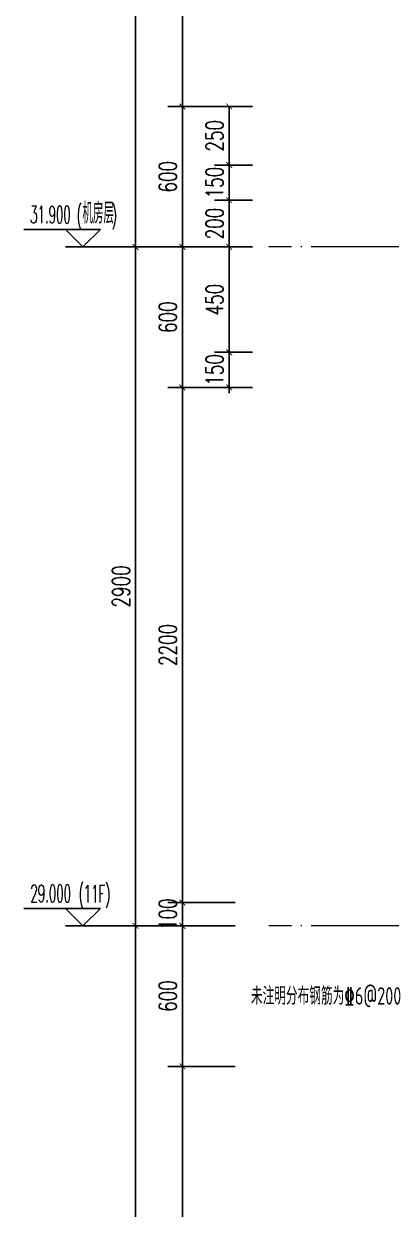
# Model space of a CAD drawing. Extents: x -461650 to 361314, y 245336 to 769729.
# Drawn here: x 263284 to 264855, y 670513 to 675577 of the extents above; entities that cross this region are included whole.
import ezdxf

# ---------------------------------------------------------------- set-up
doc = ezdxf.new("R2010")
doc.units = 0
doc.header["$LTSCALE"] = 1000
doc.linetypes.add('DOTE', pattern=[2.42, 2, -0.2, 0.02, -0.2])
doc.layers.get('0').update_dxf_attribs({"linetype": 'CONTINUOUS'})
doc.layers.get('DEFPOINTS').update_dxf_attribs({"linetype": 'CONTINUOUS'})
for name, color, linetype in [('DIM_ELEV', 3, 'CONTINUOUS'), ('PUB_DIM', 3, 'CONTINUOUS'), ('PUB_TEXT', 2, 'CONTINUOUS'), ('REIN', 6, 'CONTINUOUS'), ('S-引出线', 40, 'CONTINUOUS'), ('TEXT', 2, 'CONTINUOUS')]:
    doc.layers.add(name, color=color, linetype=linetype)
doc.layers.add('DOTE', color=19, linetype='DOTE', lineweight=9)
doc.styles.add('_TCH_DIM', font='SIMPLEX.shx', dxfattribs={"width": 0.7, "bigfont": 'GBCBIG.shx'})
doc.styles.add('_TCH_DIM_T3', font='SIMPLEX', dxfattribs={"width": 0.705882, "bigfont": 'GBCBIG'})
doc.styles.add('TSSD_REIN', font='tssdeng.shx', dxfattribs={"width": 0.7, "height": 300, "bigfont": 'tssdchn.shx'})
doc.dimstyles.new('_TCH_ARCH&&25', dxfattribs={"dimtxt": 74.375, "dimasz": 25, "dimexe": 62.5, "dimexo": 75, "dimgap": 25, "dimtad": 1, "dimdec": 0, "dimzin": 0, "dimdsep": 46, "dimtxsty": '_TCH_DIM_T3', "dimblk": 'ARCHTICK', "dimcen": 0.09, "dimclrt": 7, "dimazin": 0, "dimtfac": 1, "dimtdec": 0, "dimtix": 1, "dimtmove": 2, "dimatfit": 3, "dimldrblk": 'ARCHTICK', "dimfxl": 0, "dimtolj": 1, "dimtzin": 0, "dimarcsym": 0})

# ---------------------------------------------------------------- blocks, each defined once
blk = doc.blocks.new('_ArchTick')
at = {"color": 0, "linetype": 'ByBlock', "const_width": 0.15}
blk.add_lwpolyline([(-0.5, -0.5), (0.5, 0.5)], dxfattribs=at)
blk = doc.blocks.new('*D998')
at = {"layer": 'DEFPOINTS', "color": 0}
for p in [(264162.4, 675223), (264337, 675223), (264337, 674973)]:
    blk.add_point(p, dxfattribs=at)
at = {"layer": 'PUB_DIM', "color": 0, "lineweight": -2}
for p, q in [((264262, 675223), (264099.9, 675223)), ((264162.4, 674973), (264162.4, 675223)), ((264262, 674973), (264099.9, 674973))]:
    blk.add_line(p, q, dxfattribs=at)
at = {"layer": 'PUB_DIM', "color": 0, "lineweight": -2, "xscale": 25, "yscale": 25, "zscale": 25}
for p, rotation in [((264162.4, 675223), 90), ((264162.4, 674973), 270)]:
    blk.add_blockref('_ArchTick', p, dxfattribs=dict(at, rotation=rotation))
at = {"layer": 'PUB_DIM', "color": 7, "insert": (264100.2, 675098), "char_height": 74.38, "attachment_point": 5, "rotation": 90, "style": '_TCH_DIM_T3'}
blk.add_mtext('\\A1;250', dxfattribs=at)
blk = doc.blocks.new('*D999')
at = {"layer": 'DEFPOINTS', "color": 0}
for p in [(264162.4, 674973), (264337, 674973), (264337, 674823)]:
    blk.add_point(p, dxfattribs=at)
at = {"layer": 'PUB_DIM', "color": 0, "lineweight": -2}
for p, q in [((264162.4, 674973), (264162.4, 674998)), ((264262, 674973), (264099.9, 674973)), ((264162.4, 674823), (264162.4, 674973)), ((264262, 674823), (264099.9, 674823)), ((264162.4, 674823), (264162.4, 674798))]:
    blk.add_line(p, q, dxfattribs=at)
at = {"layer": 'PUB_DIM', "color": 0, "lineweight": -2, "xscale": 25, "yscale": 25, "zscale": 25}
for p, rotation in [((264162.4, 674973), 270), ((264162.4, 674823), 90)]:
    blk.add_blockref('_ArchTick', p, dxfattribs=dict(at, rotation=rotation))
at = {"layer": 'PUB_DIM', "color": 7, "insert": (264100.2, 674898), "char_height": 74.38, "attachment_point": 5, "rotation": 90, "style": '_TCH_DIM_T3'}
blk.add_mtext('\\A1;150', dxfattribs=at)
blk = doc.blocks.new('*D1000')
at = {"layer": 'DEFPOINTS', "color": 0}
for p in [(264162.4, 674823), (264337, 674823), (264337, 674623)]:
    blk.add_point(p, dxfattribs=at)
at = {"layer": 'PUB_DIM', "color": 0, "lineweight": -2}
for p, q in [((264262, 674823), (264099.9, 674823)), ((264162.4, 674623), (264162.4, 674823)), ((264262, 674623), (264099.9, 674623))]:
    blk.add_line(p, q, dxfattribs=at)
at = {"layer": 'PUB_DIM', "color": 0, "lineweight": -2, "xscale": 25, "yscale": 25, "zscale": 25}
for p, rotation in [((264162.4, 674823), 90), ((264162.4, 674623), 270)]:
    blk.add_blockref('_ArchTick', p, dxfattribs=dict(at, rotation=rotation))
at = {"layer": 'PUB_DIM', "color": 7, "insert": (264100.2, 674723), "char_height": 74.38, "attachment_point": 5, "rotation": 90, "style": '_TCH_DIM_T3'}
blk.add_mtext('\\A1;200', dxfattribs=at)
blk = doc.blocks.new('*D1001')
at = {"layer": 'DEFPOINTS', "color": 0}
for p in [(264162.4, 674623), (264337, 674623), (264337, 674173)]:
    blk.add_point(p, dxfattribs=at)
at = {"layer": 'PUB_DIM', "color": 0, "lineweight": -2}
for p, q in [((264262, 674623), (264099.9, 674623)), ((264162.4, 674173), (264162.4, 674623)), ((264262, 674173), (264099.9, 674173))]:
    blk.add_line(p, q, dxfattribs=at)
at = {"layer": 'PUB_DIM', "color": 0, "lineweight": -2, "xscale": 25, "yscale": 25, "zscale": 25}
for p, rotation in [((264162.4, 674623), 90), ((264162.4, 674173), 270)]:
    blk.add_blockref('_ArchTick', p, dxfattribs=dict(at, rotation=rotation))
at = {"layer": 'PUB_DIM', "color": 7, "insert": (264100.2, 674398), "char_height": 74.38, "attachment_point": 5, "rotation": 90, "style": '_TCH_DIM_T3'}
blk.add_mtext('\\A1;450', dxfattribs=at)
blk = doc.blocks.new('*D1002')
at = {"layer": 'DEFPOINTS', "color": 0}
for p in [(264162.4, 674173), (264337, 674173), (264337, 674023)]:
    blk.add_point(p, dxfattribs=at)
at = {"layer": 'PUB_DIM', "color": 0, "lineweight": -2}
for p, q in [((264162.4, 674173), (264162.4, 674198)), ((264262, 674173), (264099.9, 674173)), ((264162.4, 674023), (264162.4, 674173)), ((264262, 674023), (264099.9, 674023)), ((264162.4, 674023), (264162.4, 673998))]:
    blk.add_line(p, q, dxfattribs=at)
at = {"layer": 'PUB_DIM', "color": 0, "lineweight": -2, "xscale": 25, "yscale": 25, "zscale": 25}
for p, rotation in [((264162.4, 674173), 270), ((264162.4, 674023), 90)]:
    blk.add_blockref('_ArchTick', p, dxfattribs=dict(at, rotation=rotation))
at = {"layer": 'PUB_DIM', "color": 7, "insert": (264100.2, 674098), "char_height": 74.38, "attachment_point": 5, "rotation": 90, "style": '_TCH_DIM_T3'}
blk.add_mtext('\\A1;150', dxfattribs=at)
blk = doc.blocks.new('*D1014')
at = {"layer": 'DEFPOINTS', "color": 0}
for p in [(263962.4, 671123), (264262.4, 671123), (264262.4, 668923)]:
    blk.add_point(p, dxfattribs=at)
at = {"layer": 'PUB_DIM', "color": 0, "lineweight": -2}
for p, q in [((264187.4, 671123), (263899.9, 671123)), ((263962.4, 668923), (263962.4, 671123)), ((264187.4, 668923), (263899.9, 668923))]:
    blk.add_line(p, q, dxfattribs=at)
at = {"layer": 'PUB_DIM', "color": 0, "lineweight": -2, "xscale": 25, "yscale": 25, "zscale": 25}
for p, rotation in [((263962.4, 671123), 90), ((263962.4, 668923), 270)]:
    blk.add_blockref('_ArchTick', p, dxfattribs=dict(at, rotation=rotation))
at = {"layer": 'PUB_DIM', "color": 7, "insert": (263900.2, 670023), "char_height": 74.38, "attachment_point": 5, "rotation": 90, "style": '_TCH_DIM_T3'}
blk.add_mtext('\\A1;2200', dxfattribs=at)
blk = doc.blocks.new('*D1015')
at = {"layer": 'DEFPOINTS', "color": 0}
for p in [(263962.4, 671723), (264262.4, 671723), (264262.4, 671123)]:
    blk.add_point(p, dxfattribs=at)
at = {"layer": 'PUB_DIM', "color": 0, "lineweight": -2}
for p, q in [((264187.4, 671723), (263899.9, 671723)), ((263962.4, 671123), (263962.4, 671723)), ((264187.4, 671123), (263899.9, 671123))]:
    blk.add_line(p, q, dxfattribs=at)
at = {"layer": 'PUB_DIM', "color": 0, "lineweight": -2, "xscale": 25, "yscale": 25, "zscale": 25}
for p, rotation in [((263962.4, 671723), 90), ((263962.4, 671123), 270)]:
    blk.add_blockref('_ArchTick', p, dxfattribs=dict(at, rotation=rotation))
at = {"layer": 'PUB_DIM', "color": 7, "insert": (263900.2, 671423), "char_height": 74.38, "attachment_point": 5, "rotation": 90, "style": '_TCH_DIM_T3'}
blk.add_mtext('\\A1;600', dxfattribs=at)
blk = doc.blocks.new('*D1016')
at = {"layer": 'DEFPOINTS', "color": 0}
for p in [(263962.4, 671823), (264262.4, 671823), (264262.4, 671723)]:
    blk.add_point(p, dxfattribs=at)
at = {"layer": 'PUB_DIM', "color": 0, "lineweight": -2}
for p, q in [((264187.4, 671823), (263899.9, 671823)), ((263962.4, 671823), (263962.4, 671848)), ((263962.4, 671723), (263962.4, 671823)), ((264187.4, 671723), (263899.9, 671723)), ((263962.4, 671723), (263962.4, 671698))]:
    blk.add_line(p, q, dxfattribs=at)
at = {"layer": 'PUB_DIM', "color": 0, "lineweight": -2, "xscale": 25, "yscale": 25, "zscale": 25}
for p, rotation in [((263962.4, 671823), 270), ((263962.4, 671723), 90)]:
    blk.add_blockref('_ArchTick', p, dxfattribs=dict(at, rotation=rotation))
at = {"layer": 'PUB_DIM', "color": 7, "insert": (263900.2, 671773), "char_height": 74.38, "attachment_point": 5, "rotation": 90, "style": '_TCH_DIM_T3'}
blk.add_mtext('\\A1;100', dxfattribs=at)
blk = doc.blocks.new('*D1017')
at = {"layer": 'DEFPOINTS', "color": 0}
for p in [(263962.4, 674023), (264262.4, 674023), (264262.4, 671823)]:
    blk.add_point(p, dxfattribs=at)
at = {"layer": 'PUB_DIM', "color": 0, "lineweight": -2}
for p, q in [((264187.4, 674023), (263899.9, 674023)), ((263962.4, 671823), (263962.4, 674023)), ((264187.4, 671823), (263899.9, 671823))]:
    blk.add_line(p, q, dxfattribs=at)
at = {"layer": 'PUB_DIM', "color": 0, "lineweight": -2, "xscale": 25, "yscale": 25, "zscale": 25}
for p, rotation in [((263962.4, 674023), 90), ((263962.4, 671823), 270)]:
    blk.add_blockref('_ArchTick', p, dxfattribs=dict(at, rotation=rotation))
at = {"layer": 'PUB_DIM', "color": 7, "insert": (263900.2, 672923), "char_height": 74.38, "attachment_point": 5, "rotation": 90, "style": '_TCH_DIM_T3'}
blk.add_mtext('\\A1;2200', dxfattribs=at)
blk = doc.blocks.new('*D1018')
at = {"layer": 'DEFPOINTS', "color": 0}
for p in [(263962.4, 674623), (264262.4, 674623), (264262.4, 674023)]:
    blk.add_point(p, dxfattribs=at)
at = {"layer": 'PUB_DIM', "color": 0, "lineweight": -2}
for p, q in [((264187.4, 674623), (263899.9, 674623)), ((263962.4, 674023), (263962.4, 674623)), ((264187.4, 674023), (263899.9, 674023))]:
    blk.add_line(p, q, dxfattribs=at)
at = {"layer": 'PUB_DIM', "color": 0, "lineweight": -2, "xscale": 25, "yscale": 25, "zscale": 25}
for p, rotation in [((263962.4, 674623), 90), ((263962.4, 674023), 270)]:
    blk.add_blockref('_ArchTick', p, dxfattribs=dict(at, rotation=rotation))
at = {"layer": 'PUB_DIM', "color": 7, "insert": (263900.2, 674323), "char_height": 74.38, "attachment_point": 5, "rotation": 90, "style": '_TCH_DIM_T3'}
blk.add_mtext('\\A1;600', dxfattribs=at)
blk = doc.blocks.new('*D1019')
at = {"layer": 'DEFPOINTS', "color": 0}
for p in [(263962.4, 675223), (264262.4, 675223), (264262.4, 674623)]:
    blk.add_point(p, dxfattribs=at)
at = {"layer": 'PUB_DIM', "color": 0, "lineweight": -2}
for p, q in [((264187.4, 675223), (263899.9, 675223)), ((263962.4, 674623), (263962.4, 675223)), ((264187.4, 674623), (263899.9, 674623))]:
    blk.add_line(p, q, dxfattribs=at)
at = {"layer": 'PUB_DIM', "color": 0, "lineweight": -2, "xscale": 25, "yscale": 25, "zscale": 25}
for p, rotation in [((263962.4, 675223), 90), ((263962.4, 674623), 270)]:
    blk.add_blockref('_ArchTick', p, dxfattribs=dict(at, rotation=rotation))
at = {"layer": 'PUB_DIM', "color": 7, "insert": (263900.2, 674923), "char_height": 74.38, "attachment_point": 5, "rotation": 90, "style": '_TCH_DIM_T3'}
blk.add_mtext('\\A1;600', dxfattribs=at)
blk = doc.blocks.new('*D1020')
at = {"layer": 'DEFPOINTS', "color": 0}
for p in [(263962.4, 676923), (264262.4, 676923), (264262.4, 675223)]:
    blk.add_point(p, dxfattribs=at)
at = {"layer": 'PUB_DIM', "color": 0, "lineweight": -2}
for p, q in [((264187.4, 676923), (263899.9, 676923)), ((263962.4, 675223), (263962.4, 676923)), ((264187.4, 675223), (263899.9, 675223))]:
    blk.add_line(p, q, dxfattribs=at)
at = {"layer": 'PUB_DIM', "color": 0, "lineweight": -2, "xscale": 25, "yscale": 25, "zscale": 25}
for p, rotation in [((263962.4, 676923), 90), ((263962.4, 675223), 270)]:
    blk.add_blockref('_ArchTick', p, dxfattribs=dict(at, rotation=rotation))
at = {"layer": 'PUB_DIM', "color": 7, "insert": (263900.2, 676073), "char_height": 74.38, "attachment_point": 5, "rotation": 90, "style": '_TCH_DIM_T3'}
blk.add_mtext('\\A1;1700', dxfattribs=at)
blk = doc.blocks.new('*D1027')
at = {"layer": 'DEFPOINTS', "color": 0}
for p in [(263762.4, 671723), (264262.4, 671723), (264262.4, 668823)]:
    blk.add_point(p, dxfattribs=at)
at = {"layer": 'PUB_DIM', "color": 0, "lineweight": -2}
for p, q in [((264187.4, 671723), (263699.9, 671723)), ((263762.4, 668823), (263762.4, 671723)), ((264187.4, 668823), (263699.9, 668823))]:
    blk.add_line(p, q, dxfattribs=at)
at = {"layer": 'PUB_DIM', "color": 0, "lineweight": -2, "xscale": 25, "yscale": 25, "zscale": 25}
for p, rotation in [((263762.4, 671723), 90), ((263762.4, 668823), 270)]:
    blk.add_blockref('_ArchTick', p, dxfattribs=dict(at, rotation=rotation))
at = {"layer": 'PUB_DIM', "color": 7, "insert": (263700.2, 670273), "char_height": 74.38, "attachment_point": 5, "rotation": 90, "style": '_TCH_DIM_T3'}
blk.add_mtext('\\A1;2900', dxfattribs=at)
blk = doc.blocks.new('*D1028')
at = {"layer": 'DEFPOINTS', "color": 0}
for p in [(263762.4, 674623), (264262.4, 674623), (264262.4, 671723)]:
    blk.add_point(p, dxfattribs=at)
at = {"layer": 'PUB_DIM', "color": 0, "lineweight": -2}
for p, q in [((264187.4, 674623), (263699.9, 674623)), ((263762.4, 671723), (263762.4, 674623)), ((264187.4, 671723), (263699.9, 671723))]:
    blk.add_line(p, q, dxfattribs=at)
at = {"layer": 'PUB_DIM', "color": 0, "lineweight": -2, "xscale": 25, "yscale": 25, "zscale": 25}
for p, rotation in [((263762.4, 674623), 90), ((263762.4, 671723), 270)]:
    blk.add_blockref('_ArchTick', p, dxfattribs=dict(at, rotation=rotation))
at = {"layer": 'PUB_DIM', "color": 7, "insert": (263700.2, 673173), "char_height": 74.38, "attachment_point": 5, "rotation": 90, "style": '_TCH_DIM_T3'}
blk.add_mtext('\\A1;2900', dxfattribs=at)
blk = doc.blocks.new('*D1029')
at = {"layer": 'DEFPOINTS', "color": 0}
for p in [(263762.4, 677523), (264262.4, 677523), (264262.4, 674623)]:
    blk.add_point(p, dxfattribs=at)
at = {"layer": 'PUB_DIM', "color": 0, "lineweight": -2}
for p, q in [((264187.4, 677523), (263699.9, 677523)), ((263762.4, 674623), (263762.4, 677523)), ((264187.4, 674623), (263699.9, 674623))]:
    blk.add_line(p, q, dxfattribs=at)
at = {"layer": 'PUB_DIM', "color": 0, "lineweight": -2, "xscale": 25, "yscale": 25, "zscale": 25}
for p, rotation in [((263762.4, 677523), 90), ((263762.4, 674623), 270)]:
    blk.add_blockref('_ArchTick', p, dxfattribs=dict(at, rotation=rotation))
at = {"layer": 'PUB_DIM', "color": 7, "insert": (263700.2, 676073), "char_height": 74.38, "attachment_point": 5, "rotation": 90, "style": '_TCH_DIM_T3'}
blk.add_mtext('\\A1;2900', dxfattribs=at)
blk = doc.blocks.new('20210809.02275603')
at = {"layer": 'REIN', "const_width": 9}
for points in [[(88254.7, 67181.9), (88254.7, 67248.8), (88457.1, 67248.8), (88457.1, 66580.9), (88250.3, 66580.9), (88250.3, 66645.6)], [(89233.9, 66808.4), (89233.9, 67063.1), (88398.8, 67063.1), (88398.8, 66980.3), (89209.6, 66980.3), (89209.6, 67044.5)]]:
    blk.add_lwpolyline(points, dxfattribs=at)
at = {"layer": 'REIN', "const_width": 8}
for points in [[(88265.7, 67235, 1), (88273.7, 67235, 1)], [(88439.8, 67232.2, 1), (88447.8, 67232.2, 1)], [(88410.4, 67048.5, 1), (88418.4, 67048.5, 1)], [(88439.8, 67048.5, 1), (88447.8, 67048.5, 1)], [(88613, 67048.5, 1), (88621, 67048.5, 1)], [(88794.1, 67048.5, 1), (88802.1, 67048.5, 1)], [(88975.4, 67048.5, 1), (88983.4, 67048.5, 1)], [(88410.4, 66993.5, 1), (88418.4, 66993.5, 1)], [(88439.8, 66993.5, 1), (88447.8, 66993.5, 1)], [(88613, 66993.5, 1), (88621, 66993.5, 1)], [(88794.1, 66993.5, 1), (88802.1, 66993.5, 1)], [(88975.4, 66993.5, 1), (88983.4, 66993.5, 1)], [(88260.3, 66596.4, 1), (88268.3, 66596.4, 1)], [(88438, 66596.4, 1), (88446, 66596.4, 1)]]:
    blk.add_lwpolyline(points, format="xyb", close=True, dxfattribs=at)
at = {"layer": 'S-引出线'}
blk.add_line((88457.1, 66768.4), (88755, 66768.4), dxfattribs=at)
blk.add_lwpolyline([(88746.9, 66980.3), (88746.9, 66873.3), (89002.9, 66873.3)], dxfattribs=at)
at = {"layer": 'TEXT', "style": 'TSSD_REIN', "width": 0.7}
for s, p in [('%%1328@150', (88755.1, 66874.3)), ('未注明分布钢筋为%%1326@200', (87152, 66826.2)), ('\x848@200', (88495.7, 66780.1))]:
    blk.add_text(s, height=75, rotation=0, dxfattribs=at).set_placement(p)

msp = doc.modelspace()

# ---------------------------------------------------------------- linework, layer by layer
at = {"layer": 'DIM_ELEV'}
for p, q in [((263612.36, 674697.98), (263284.36, 674697.98)), ((263537.36, 674622.98), (263462.36, 674697.98)), ((263537.36, 674622.98), (263612.36, 674697.98)), ((263962.36, 674622.98), (263462.36, 674622.98)), ((263612.36, 671797.98), (263284.36, 671797.98)), ((263537.36, 671722.98), (263462.36, 671797.98)), ((263537.36, 671722.98), (263612.36, 671797.98)), ((263962.36, 671722.98), (263462.36, 671722.98))]:
    msp.add_line(p, q, dxfattribs=at)
at = {"layer": 'DOTE', "color": 1, "linetype": 'DOTE', "ltscale": 0.2}
for p, q in [((267332.55, 674622.98), (264332.36, 674622.98)), ((267332.55, 671722.98), (264332.36, 671722.98))]:
    msp.add_line(p, q, dxfattribs=at)

# ---------------------------------------------------------------- block references
at = {"layer": 'REIN'}
msp.add_blockref('20210809.02275603', (177103.55, 604560.15), dxfattribs=at)

# ---------------------------------------------------------------- texts
at = {"layer": 'PUB_TEXT', "style": '_TCH_DIM'}
for s, height, width, p in [('31.900', 74.375, 0.494118, (263311.86, 674724.23)), ('(', 74.38, 0.494118, (263510.61, 674723.01)), ('机房层', 89.362, 0.7, (263535.11, 674723.01)), (')', 74.38, 0.494118, (263660.21, 674723.01)), ('(11F)', 74.375, 0.494118, (263518.66, 671823.01)), ('29.000', 74.375, 0.494118, (263313.26, 671824.23))]:
    msp.add_text(s, height=height, dxfattribs=dict(at, width=width)).set_placement(p)

# ---------------------------------------------------------------- dimensions: what is measured, and where the dimension line sits
at = {"layer": 'PUB_DIM'}
for p1, p2, distance, picture, middle in [((264262.36, 674622.98), (264262.36, 677522.98), 500, '*D1029', (263700.17, 676072.98)), ((264262.36, 675222.98), (264262.36, 676922.98), 300, '*D1020', (263900.17, 676072.98)), ((264262.36, 674622.98), (264262.36, 675222.98), 300, '*D1019', (263900.17, 674922.98)), ((264336.97, 674972.98), (264336.97, 675222.98), 174.61, '*D998', (264100.17, 675097.98)), ((264336.97, 674822.98), (264336.97, 674972.98), 174.61, '*D999', (264100.17, 674897.98)), ((264336.97, 674622.98), (264336.97, 674822.98), 174.61, '*D1000', (264100.17, 674722.98)), ((264262.36, 671722.98), (264262.36, 674622.98), 500, '*D1028', (263700.17, 673172.98)), ((264262.36, 674022.97), (264262.36, 674622.98), 300, '*D1018', (263900.17, 674322.98)), ((264336.97, 674172.98), (264336.97, 674622.98), 174.61, '*D1001', (264100.17, 674397.98)), ((264336.97, 674022.98), (264336.97, 674172.98), 174.61, '*D1002', (264100.17, 674097.98)), ((264262.36, 671822.98), (264262.36, 674022.97), 300, '*D1017', (263900.17, 672922.98)), ((264262.36, 671722.98), (264262.36, 671822.98), 300, '*D1016', (263900.17, 671772.98)), ((264262.36, 668822.98), (264262.36, 671722.98), 500, '*D1027', (263700.17, 670272.98)), ((264262.36, 671122.98), (264262.36, 671722.98), 300, '*D1015', (263900.17, 671422.98)), ((264262.36, 668922.98), (264262.36, 671122.98), 300, '*D1014', (263900.17, 670022.98))]:
    dim = msp.add_aligned_dim(p1=p1, p2=p2, distance=distance, dimstyle='_TCH_ARCH&&25', dxfattribs=at)
    dim.commit()
    dim.dimension.update_dxf_attribs({"geometry": picture, "text_midpoint": middle})

doc.saveas('drawing.dxf')
